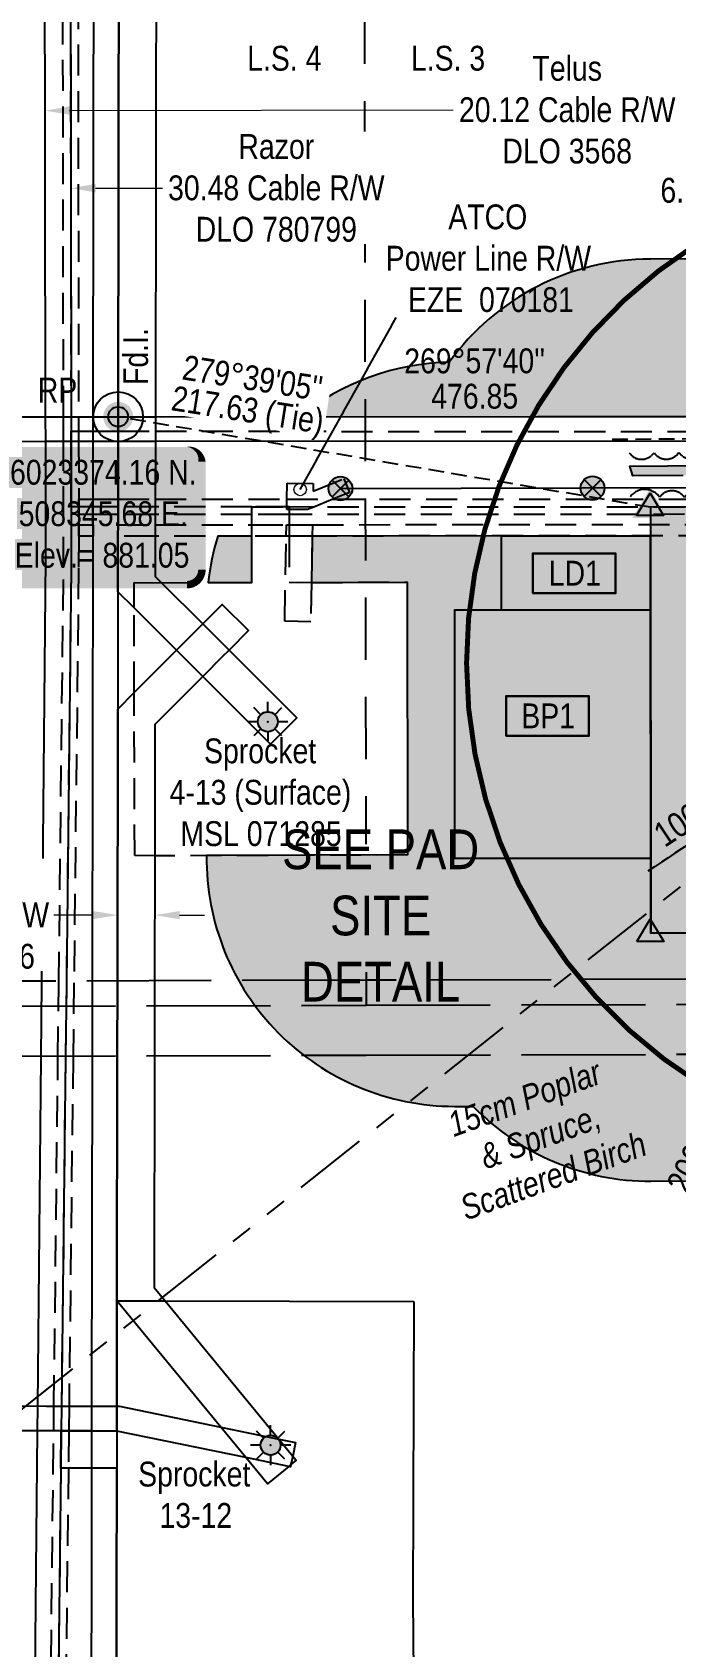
# Model space of a CAD drawing. Extents: x 504328 to 524869, y 6014084 to 6025549.
# Drawn here: x 508311 to 508570, y 6022879 to 6023529 of the extents above; entities that cross this region are included whole.
import ezdxf
from ezdxf.enums import TextEntityAlignment as Align

# ---------------------------------------------------------------- set-up
doc = ezdxf.new("R2010")
doc.units = 0
doc.header["$LTSCALE"] = 5
doc.header["$PDSIZE"] = 0.5
for name, pattern in [('0', [1, 1, 0]), ('foc-ACCESSROAD', [3.75, 2.5, -1.25]), ('foc-BUFFER', [16.75, 15, -1.75]), ('foc-DRILLPATH', [14.75, 6, -1.75, 1.75, -1.75, 1.75, -1.75]), ('foc-FLOWLINE', [3.75, 2.5, -1.25]), ('foc-LSD', [8, 5, -3]), ('foc-TIELINE', [1.875, 1.25, -0.625]), ('foc-UNSURVEYED', [12.5, 10, -2.5]), ('UG_PIPE', [1.875, 1.25, -0.625])]:
    doc.linetypes.add(name, pattern=pattern)
doc.layers.get('Defpoints').update_dxf_attribs({"color": 9})
for name, color, linetype in [('35', 37, 'Continuous'), ('AS-PIPE-UG', 44, 'UG_PIPE'), ('AS-POWER', 104, 'foc-POWER'), ('AS-POWER-EXISTING-PP', 72, 'Continuous'), ('AS-ROADS', 254, 'Continuous'), ('AUX-BUFFER', 7, 'foc-BUFFER'), ('DETAIL-T', 7, 'Continuous'), ('ee0bc257-db47-4c66-b229-5', 7, 'Continuous'), ('F-AR', 190, 'foc-ACCESSROAD'), ('F-EZE', 190, 'foc-FLOWLINE'), ('F-RW', 190, 'Continuous'), ('F-WS', 190, 'foc-ACCESSROAD'), ('F-WS-S', 8, 'Continuous'), ('L-BD', 7, 'Continuous'), ('L-DETAIL-T', 3, 'Continuous'), ('L-MON', 1, 'Continuous'), ('L-SECTION-LSD', 7, 'foc-LSD'), ('L-TIE', 7, 'foc-TIELINE'), ('L-USEC', 7, 'foc-UNSURVEYED'), ('MSL', 7, 'Continuous'), ('P-BUFFER-H 30m', 51, 'Continuous'), ('P-PDRILLPATH', 12, 'foc-DRILLPATH'), ('P-PROPOSED', 10, 'Continuous'), ('P-PROPOSED-H', 21, 'Continuous'), ('P-TEMP-BLOCKS', 250, 'Continuous'), ('P-TEMP-H', 41, 'Continuous'), ('P-TEMP_WORKSPACE', 46, 'Continuous'), ('PLA', 7, 'Continuous'), ('T-BUSH', 110, '0'), ('T-BUSH-T', 110, 'Continuous')]:
    doc.layers.add(name, color=color, linetype=linetype)
for name, color, linetype, lineweight in [('F-AR-T', 190, 'Continuous', 9), ('F-EZE-T', 190, 'Continuous', 9), ('F-RW-T', 190, 'Continuous', 9), ('F-WS-T', 190, 'Continuous', 9)]:
    doc.layers.add(name, color=color, linetype=linetype, lineweight=lineweight)
doc.styles.add('100L', font='ARIALN.TTF', dxfattribs={"height": 11})
doc.styles.add('80', font='ARIALN.TTF', dxfattribs={"height": 10})
doc.styles.add('80CG', font='ARIALN.TTF', dxfattribs={"height": 10})
doc.styles.add('80L', font='ARIALN.TTF', dxfattribs={"height": 10})
doc.styles.add('foc-LtypeFont', font='ARIALN.TTF', dxfattribs={"height": 7.35})
doc.linetypes.add('foc-POWER', pattern='A,6,-1,["P",foc-LtypeFont,S=0.2,R=0,X=-0.625,Y=-0.75],-1.24,4', length=12.24)
doc.dimstyles.new('CG2011', dxfattribs={"dimscale": 5, "dimtxt": 9, "dimasz": 2, "dimexe": 0.2, "dimexo": 0.0625, "dimgap": 0.5, "dimtad": 0, "dimtih": 1, "dimtoh": 1, "dimzin": 0, "dimdsep": 46, "dimtxsty": '80CG', "dimcen": 0.1, "dimse1": 1, "dimse2": 1, "dimclrd": 256, "dimclrt": 256, "dimaunit": 1, "dimadec": 4, "dimazin": 0, "dimtfac": 0.06, "dimtofl": 0, "dimtmove": 0, "dimatfit": 1, "dimfxl": 0.2, "dimtolj": 1, "dimtzin": 0, "dimlwd": -1, "dimarcsym": 0})
doc.dimstyles.new('Compass 5 000', dxfattribs={"dimscale": 5, "dimtxt": 9, "dimasz": 2, "dimexe": 0.2, "dimexo": 0.0625, "dimgap": 0.5, "dimtad": 0, "dimtih": 1, "dimtoh": 1, "dimzin": 0, "dimdsep": 46, "dimtxsty": '80CG', "dimcen": 0.1, "dimse1": 1, "dimse2": 1, "dimclrd": 256, "dimclrt": 256, "dimaunit": 1, "dimadec": 4, "dimazin": 0, "dimtfac": 0.06, "dimtofl": 0, "dimtmove": 0, "dimatfit": 1, "dimfxl": 0.2, "dimtolj": 1, "dimtzin": 0, "dimlwd": -1, "dimarcsym": 0})

# ---------------------------------------------------------------- blocks, each defined once
blk = doc.blocks.new('*D431')
at = {"layer": 'Defpoints', "color": 0, "transparency": 16777216}
for p in [(508296, 6023517.43), (508316.11, 6023517.47), (508316.15, 6023497.48)]:
    blk.add_point(p, dxfattribs=at)
at = {"layer": 'F-AR-T', "transparency": 16777216}
for p, q in [((508286.03, 6023497.43), (508276.03, 6023497.41)), ((508326.15, 6023497.5), (508480.65, 6023497.8))]:
    blk.add_line(p, q, dxfattribs=at)
for points in [[(508286.03, 6023499.09), (508286.04, 6023495.76), (508296.03, 6023497.45)], [(508326.14, 6023499.17), (508326.15, 6023495.84), (508316.15, 6023497.48)]]:
    blk.add_solid(points, dxfattribs=at)
at = {"layer": 'F-AR-T', "transparency": 16777216, "insert": (508526.56, 6023497.8), "char_height": 10, "attachment_point": 5, "style": '80CG'}
blk.add_mtext('\\A1;Telus\\P20.12 Cable R/W\\PDLO 3568', dxfattribs=at)
blk = doc.blocks.new('*D443')
at = {"layer": 'Defpoints', "color": 0, "transparency": 16777216}
for p in [(508296.06, 6023483.71), (508326.53, 6023483.76), (508326.56, 6023466.24)]:
    blk.add_point(p, dxfattribs=at)
at = {"layer": 'F-RW-T', "transparency": 16777216}
for p, q in [((508286.09, 6023466.16), (508276.09, 6023466.14)), ((508336.56, 6023466.26), (508363.56, 6023466.31))]:
    blk.add_line(p, q, dxfattribs=at)
for points in [[(508286.09, 6023467.83), (508286.1, 6023464.5), (508296.09, 6023466.18)], [(508336.56, 6023467.92), (508336.57, 6023464.59), (508326.56, 6023466.24)]]:
    blk.add_solid(points, dxfattribs=at)
at = {"layer": 'F-RW-T', "transparency": 16777216, "insert": (508409.39, 6023466.31), "char_height": 10, "attachment_point": 5, "style": '80CG', "bg_fill": 3, "box_fill_scale": 1.1, "bg_fill_color": 256, "bg_fill_true_color": 13158600, "bg_fill_transparency": 0}
blk.add_mtext('\\A1;Razor\\P30.48 Cable R/W\\PDLO 780799', dxfattribs=at)
blk = doc.blocks.new('*D450')
at = {"layer": 'Defpoints', "color": 0, "transparency": 16777216}
for p in [(508684.68, 6023340.99), (508913.69, 6023341.16), (508913.7, 6023335.06)]:
    blk.add_point(p, dxfattribs=at)
at = {"layer": 'F-EZE-T', "transparency": 16777216}
for p, q in [((508684.59, 6023465.34), (508674.59, 6023465.34)), ((508684.67, 6023350.99), (508684.59, 6023465.34)), ((508684.69, 6023324.9), (508684.7, 6023314.9))]:
    blk.add_line(p, q, dxfattribs=at)
for points in [[(508686.34, 6023350.99), (508683.01, 6023350.99), (508684.68, 6023340.99)], [(508686.36, 6023324.9), (508683.02, 6023324.89), (508684.68, 6023334.9)]]:
    blk.add_solid(points, dxfattribs=at)
at = {"layer": 'F-EZE-T', "transparency": 16777216, "insert": (508618.22, 6023465.34), "char_height": 10, "attachment_point": 5, "style": '80CG', "bg_fill": 3, "box_fill_scale": 1.1, "bg_fill_color": 256, "bg_fill_true_color": 13158600, "bg_fill_transparency": 0}
blk.add_mtext('\\A1;ATCO\\P6.10 Power Line R/W\\PEZE 790007', dxfattribs=at)
blk = doc.blocks.new('*D456')
at = {"layer": 'Defpoints', "color": 0, "transparency": 16777216}
for p in [(508345.45, 6023168.24), (508360.44, 6023173.41), (508360.44, 6023168.22)]:
    blk.add_point(p, dxfattribs=at)
at = {"layer": 'F-RW-T', "transparency": 16777216}
for p, q in [((508335.45, 6023173.43), (508319.71, 6023173.44)), ((508370.44, 6023173.4), (508380.44, 6023173.39))]:
    blk.add_line(p, q, dxfattribs=at)
for points in [[(508335.45, 6023175.1), (508335.45, 6023171.76), (508345.45, 6023173.42)], [(508370.45, 6023175.07), (508370.44, 6023171.73), (508360.44, 6023173.41)]]:
    blk.add_solid(points, dxfattribs=at)
at = {"layer": 'F-RW-T', "transparency": 16777216, "insert": (508280.63, 6023173.44), "char_height": 10, "attachment_point": 5, "style": '80CG', "bg_fill": 3, "box_fill_scale": 1.1, "bg_fill_color": 256, "bg_fill_true_color": 13158600, "bg_fill_transparency": 0}
blk.add_mtext('\\A1;Sprocket\\P15.00 P/L R/W\\PPLA 100876', dxfattribs=at)
blk = doc.blocks.new('fdia')
at = {"color": 255, "const_width": 1}
blk.add_lwpolyline([(-0.5, 0, 1), (0.5, 0, 1)], format="xyb", close=True, dxfattribs=at)
blk = doc.blocks.new('Fdiaa')
blk.add_blockref('fdia', (0, 0))
blk = doc.blocks.new('fdib')
at = {"color": 1, "const_width": 1.6}
blk.add_lwpolyline([(-0.4, 0, 1), (0.4, 0, 1)], format="xyb", close=True, dxfattribs=at)
at = {"color": 1}
blk.add_circle((0, 0), 0.8, dxfattribs=at)
blk = doc.blocks.new('Fdibb')
blk.add_blockref('fdib', (0, 0))
blk = doc.blocks.new('fdicc')
for name in ['Fdibb', 'Fdiaa']:
    blk.add_blockref(name, (0, 0))
blk = doc.blocks.new('FDI')
blk.add_blockref('fdicc', (0, 0))
blk = doc.blocks.new('TRIA')
blk.add_hatch(color=255).paths.add_polyline_path([(-0.04, 1.52), (-1.47, -0.87), (1.39, -0.87)])
blk = doc.blocks.new('TRIAA')
blk.add_blockref('TRIA', (0, 0))
blk = doc.blocks.new('TRIB')
at = {"color": 1}
blk.add_lwpolyline([(-1.12, -0.67), (-0.04, 1.13), (1.04, -0.67)], close=True, dxfattribs=at)
blk = doc.blocks.new('TRIBB')
blk.add_blockref('TRIB', (0, 0))
blk = doc.blocks.new('TRICC')
for name in ['TRIAA', 'TRIBB']:
    blk.add_blockref(name, (0, 0))
blk = doc.blocks.new('plspike')
blk.add_blockref('TRICC', (0, 0))
blk = doc.blocks.new('Temporary Area')
h = blk.add_hatch(color=191)
h.dxf.hatch_style = 1
h.paths.add_polyline_path([(-16.83, -7.79), (16.33, -7.79), (16.33, 7.7), (-16.83, 7.7)])
at = {"color": 250}
for points in [[(-17.03, -7.99), (16.53, -7.99), (16.53, 7.9), (-17.03, 7.9)], [(-16.93, -7.89), (16.43, -7.89), (16.43, 7.8), (-16.93, 7.8)]]:
    blk.add_lwpolyline(points, close=True, dxfattribs=at)
at = {"color": 250, "style": '80L'}
blk.add_attdef('TEMPORARY', text='', height=10, dxfattribs=at).set_placement((0, 0), align=Align.MIDDLE_CENTER)
blk = doc.blocks.new('POWERPOLE')
h = blk.add_hatch(color=255)
edge = h.paths.add_edge_path()
edge.add_arc((0, 0), 0.96, 0, 360)
at = {"linetype": 'Continuous'}
for p, q in [((0.68, -0.68), (-0.68, 0.68)), ((-0.68, -0.68), (0.68, 0.68))]:
    blk.add_line(p, q, dxfattribs=at)
blk.add_circle((0, 0), 0.96, dxfattribs=at)
blk = doc.blocks.new('RP')
at = {"layer": '35', "color": 3}
blk.add_circle((0, 0), 10, dxfattribs=at)
at = {"layer": '35', "color": 3, "style": '80'}
blk.add_attdef('RP_001', (-32.36, 5.75), '', height=10, dxfattribs=at)
blk = doc.blocks.new('*U518')
h = blk.add_hatch(color=254)
edge = h.paths.add_edge_path()
edge.add_line((-34, -28.5), (34, -28.5))
edge.add_arc((34, -22.5), 6, 270, 360)
edge.add_line((40, -22.5), (40, 21))
edge.add_arc((34, 21), 6, 0, 90)
edge.add_line((34, 27), (-34, 27))
edge.add_arc((-34, 21), 6, 90, 180)
edge.add_line((-40, 21), (-40, -22.5))
edge.add_arc((-34, -22.5), 6, 180, 270)
at = {"color": 1, "flags": 128}
blk.add_lwpolyline([(-34, -28.5, 3, 3, 0), (34, -28.5, 3, 3, 0.414214), (40, -22.5, 3, 3, 0), (40, 21, 3, 0, 0.414214), (34, 27, 0, 0, 0), (-34, 27, 0, 0, 0.414214), (-40, 21, 0, 0, 0), (-40, -22.5, 0, 3, 0.414214)], format="xyseb", close=True, dxfattribs=at)
blk.add_lwpolyline([(-11.74, -17.39, 0, 10, 0), (0, 0, 5, 5, 0)], format="xyseb", dxfattribs=at)
at = {"color": 1, "style": '80'}
blk.add_attdef('ENTER_TEXT_001', (-35.99, -5), '', height=10, dxfattribs=at)
blk = doc.blocks.new('GAS')
h = blk.add_hatch(color=255)
h.dxf.hatch_style = 1
edge = h.paths.add_edge_path()
edge.add_arc((0, 0), 0.9, 0, 360)
for p, q in [((0, 0.81), (0, 1.62)), ((-0.81, 0), (-1.62, 0)), ((-0.57, 0.57), (-1.14, 1.14)), ((0.57, 0.57), (1.14, 1.14)), ((1.62, 0), (0.81, 0)), ((-0.57, -0.57), (-1.14, -1.14)), ((0, -0.81), (0, -1.62)), ((1.14, -1.14), (0.57, -0.57))]:
    blk.add_line(p, q)
blk.add_circle((0, 0), 0.8)

msp = doc.modelspace()

# ---------------------------------------------------------------- hatches: boundary and pattern name
at = {"layer": 'AS-ROADS'}
h = msp.add_hatch(color=256, dxfattribs=at)
h.dxf.hatch_style = 1
h.paths.add_polyline_path([(508775.446, 6023309.307), (508784.116, 6023322.849), (508784.862, 6023338.752), (508779.481, 6023348.489), (508771.46, 6023350.869), (508736.494, 6023351.029), (508719.773, 6023350.946), (508690.202, 6023350.888), (508662.355, 6023350.778), (508632.213, 6023350.808), (508603.548, 6023350.693), (508573.329, 6023350.557), (508553.052, 6023350.322), (508551.765, 6023354.284), (508566.922, 6023354.443), (508600.796, 6023354.511), (508623.776, 6023354.646), (508645.197, 6023354.605), (508670.693, 6023354.507), (508708.436, 6023354.255), (508736.118, 6023354.572), (508762.105, 6023354.476), (508788.411, 6023354.294), (508811.795, 6023354.607), (508829.336, 6023354.604), (508859.368, 6023354.683), (508889.259, 6023354.829), (508888.799, 6023351.483), (508859.95, 6023351.472), (508828.782, 6023351.123), (508805.699, 6023350.834), (508798.796, 6023346.844), (508795.442, 6023326.877), (508789.963, 6023308.835)])
at = {"layer": 'P-BUFFER-H 30m'}
h = msp.add_hatch(color=256, dxfattribs=at)
h.dxf.hatch_style = 1
edge = h.paths.add_edge_path()
edge.add_line((508677.363, 6023437.722), (508560.049, 6023437.641))
edge.add_arc((508560.118, 6023337.695), 99.947, 90.039466, 144.211169)
edge.add_arc((508481.228, 6023296.221), 99.947, 91.252391, 128.725234)
edge.add_line((508418.703, 6023374.194), (508770.406, 6023374.451))
edge.add_arc((508677.432, 6023337.775), 99.947, 21.527696, 90.039466)
h = msp.add_hatch(color=256, dxfattribs=at)
h.dxf.hatch_style = 1
edge = h.paths.add_edge_path()
edge.add_line((508481.228, 6023296.221), (508560.145, 6023296.221))
edge.add_line((508560.145, 6023296.221), (508560.126, 6023326.205))
edge.add_line((508560.126, 6023326.205), (508423.891, 6023326.112))
edge.add_line((508423.891, 6023326.112), (508423.57, 6023307.382))
edge.add_line((508423.57, 6023307.382), (508462.038, 6023307.593))
edge.add_line((508462.038, 6023307.593), (508462.294, 6023197.648))
edge.add_line((508462.294, 6023197.648), (508381.27, 6023197.376))
edge.add_arc((508481.211, 6023196.318), 99.947, 179.393734, 270.000063)
edge.add_line((508481.211, 6023096.372), (508488.661, 6023096.372))
edge.add_arc((508560.23, 6023166.137), 99.947, 224.269003, 270.039314)
edge.add_line((508560.298, 6023066.191), (508807.424, 6023066.36))
edge.add_line((508807.424, 6023066.36), (508807.419, 6023166.307))
edge.add_line((508807.419, 6023166.307), (508560.23, 6023166.137))
edge.add_line((508560.23, 6023166.137), (508560.21, 6023196.318))
edge.add_line((508560.21, 6023196.318), (508481.211, 6023196.318))
edge.add_line((508481.211, 6023196.318), (508481.228, 6023296.221))
h = msp.add_hatch(color=256, dxfattribs=at)
h.dxf.hatch_style = 1
edge = h.paths.add_edge_path()
edge.add_line((508399.55, 6023326.096), (508385.849, 6023326.088))
edge.add_arc((508481.228, 6023296.221), 99.947, 162.612666, 173.595554)
edge.add_line((508381.905, 6023307.369), (508399.554, 6023307.447))
edge.add_line((508399.554, 6023307.447), (508399.55, 6023326.096))
at = {"layer": 'P-PROPOSED-H'}
h = msp.add_hatch(color=256, dxfattribs=at)
h.dxf.hatch_style = 1
h.paths.add_polyline_path([(508677.432, 6023337.775), (508560.118, 6023337.695), (508560.23, 6023166.137), (508807.419, 6023166.307), (508807.417, 6023207.934), (508677.517, 6023207.85)])
at = {"layer": 'P-TEMP-H'}
h = msp.add_hatch(color=256, dxfattribs=at)
h.dxf.hatch_style = 1
h.paths.add_polyline_path([(508500.158, 6023296.221), (508500.158, 6023326.205), (508560.126, 6023326.205), (508560.145, 6023296.221)])
h = msp.add_hatch(color=256, dxfattribs=at)
h.dxf.hatch_style = 1
h.paths.add_polyline_path([(508560.145, 6023296.221), (508481.228, 6023296.221), (508481.211, 6023196.318), (508560.21, 6023196.318)])

# ---------------------------------------------------------------- linework, layer by layer
at = {"layer": 'AS-PIPE-UG', "flags": 128}
msp.add_lwpolyline([(508544.716, 6023365.122), (508584.077, 6023365.426), (508644.169, 6023365.524), (508700.461, 6023363.656), (508748.867, 6023366.184), (508775.355, 6023366.643), (508792.084, 6023366.777), (508813.943, 6023366.72), (508829.626, 6023366.634), (508844.895, 6023366.481), (508873.052, 6023365.809), (508892.731, 6023365.663)], dxfattribs=at)
at = {"layer": 'AS-POWER', "flags": 128}
msp.add_lwpolyline([(508435.222, 6023345.253), (508824.291, 6023346.371)], dxfattribs=at)
at = {"layer": 'AS-ROADS', "flags": 128}
msp.add_lwpolyline([(508573.329, 6023350.557), (508553.052, 6023350.322), (508551.765, 6023354.284), (508566.922, 6023354.443), (508600.796, 6023354.511)], dxfattribs=at)
at = {"layer": 'ee0bc257-db47-4c66-b229-5', "linetype": 'Continuous'}
for p in [(508405.964, 6023251.3), (508407.085, 6022959.89)]:
    msp.add_point(p, dxfattribs=at)
at = {"layer": 'F-AR'}
for points in [[(508326.024, 6023861.586), (508326.702, 6023374.149), (508326.71, 6023368.348), (508326.716, 6023364.155), (508326.739, 6023347.361), (508326.752, 6023337.861), (508326.729, 6023313.259), (508324.818, 6023146.154), (508324.474, 6023115.995), (508322.869, 6022975.649), (508322.755, 6022965.648), (508322.583, 6022950.648), (508319.552, 6022685.492), (508319.38, 6022670.491), (508319.266, 6022660.496), (508319.151, 6022650.504), (508318.646, 6022606.306), (508318.641, 6022589.366), (508318.638, 6022579.254), (508318.634, 6022569.106), (508318.631, 6022558.958), (508318.63, 6022553.117), (508318.642, 6022551.073), (508318.794, 6022526.435)], [(508592.567, 6023337.739), (508424.523, 6023337.816), (508414.522, 6023337.821), (508413.588, 6023337.821), (508399.548, 6023337.828), (508360.627, 6023337.845), (508345.632, 6023337.852), (508335.629, 6023337.857), (508329.801, 6023337.859), (508326.752, 6023337.861), (508326.716, 6023364.155), (508326.71, 6023368.348), (508329.758, 6023368.346), (508335.67, 6023368.343), (508345.664, 6023368.338), (508360.668, 6023368.331), (508592.569, 6023368.225)]]:
    msp.add_lwpolyline(points, dxfattribs=at)
at = {"layer": 'F-EZE'}
for points in [[(508315.729, 6022530.423), (508315.6, 6022551.234), (508315.589, 6022553.069), (508315.591, 6022558.422), (508315.594, 6022568.57), (508315.597, 6022578.718), (508315.6, 6022588.811), (508315.605, 6022606.324), (508316.111, 6022650.559), (508316.195, 6022660.552), (508316.282, 6022670.547), (508316.512, 6022685.547), (508319.714, 6022965.656), (508319.828, 6022975.656), (508321.433, 6023115.988), (508321.777, 6023146.148), (508323.688, 6023313.276), (508323.709, 6023333.665), (508323.666, 6023364.152), (508323.652, 6023374.147), (508322.975, 6023861.59)], [(508329.073, 6023861.58), (508329.75, 6023374.15), (508329.758, 6023368.346), (508329.763, 6023364.159), (508329.797, 6023340.907), (508329.801, 6023337.859), (508329.803, 6023336.719), (508329.805, 6023334.809), (508329.807, 6023333.673), (508329.801, 6023330.622), (508329.793, 6023326.051), (508329.769, 6023313.241), (508327.859, 6023146.161), (508327.515, 6023116.002), (508325.91, 6022975.642), (508325.795, 6022965.641), (508325.624, 6022950.642), (508322.592, 6022685.437)], [(508592.569, 6023334.869), (508414.526, 6023334.828), (508399.549, 6023334.825), (508360.623, 6023334.816), (508345.634, 6023334.813), (508335.638, 6023334.81), (508329.805, 6023334.809), (508329.803, 6023336.719), (508329.801, 6023337.859), (508329.797, 6023340.907), (508335.633, 6023340.908), (508345.638, 6023340.91), (508360.631, 6023340.913), (508413.642, 6023340.923), (508432.209, 6023340.927), (508811.353, 6023341.015)]]:
    msp.add_lwpolyline(points, dxfattribs=at)
for points in [[(508436.602, 6023349.178), (508438.848, 6023343.613), (508432.209, 6023340.927), (508424.523, 6023337.816), (508421.934, 6023336.768), (508420.046, 6023336.767), (508414.523, 6023336.764), (508413.57, 6023336.764), (508413.588, 6023337.821), (508413.642, 6023340.923), (508413.753, 6023347.411), (508424.253, 6023347.231), (508424.202, 6023344.171), (508436.602, 6023349.178)], [(508329.793, 6023326.051), (508329.801, 6023330.622), (508335.619, 6023330.625), (508335.622, 6023326.055), (508329.793, 6023326.051)], [(508822.362, 6023326.464), (508807.389, 6023326.384), (508677.576, 6023326.284), (508423.891, 6023326.112), (508414.544, 6023326.106), (508413.387, 6023326.105), (508399.55, 6023326.096), (508360.611, 6023326.072), (508345.615, 6023326.062), (508345.664, 6023330.632), (508360.618, 6023330.642), (508399.549, 6023330.667), (508413.466, 6023330.676), (508414.546, 6023330.677), (508423.97, 6023330.683), (508677.578, 6023330.854), (508808.07, 6023330.943), (508823.816, 6023330.959), (508822.362, 6023326.464)], [(508423.57, 6023307.382), (508423.3, 6023291.607), (508412.799, 6023291.788), (508413.387, 6023326.105), (508413.466, 6023330.676), (508414.546, 6023330.677), (508423.97, 6023330.683), (508423.891, 6023326.112), (508423.57, 6023307.382)]]:
    msp.add_lwpolyline(points, close=True, dxfattribs=at)
at = {"layer": 'F-RW'}
for points in [[(508361.345, 6023876.522), (508360.675, 6023374.152), (508360.668, 6023368.331), (508360.662, 6023364.164), (508360.631, 6023340.913), (508360.627, 6023337.845), (508360.625, 6023336.74), (508360.623, 6023334.816), (508360.621, 6023333.692), (508360.618, 6023330.642), (508360.611, 6023326.072), (508360.59, 6023309.809), (508363.134, 6023307.287), (508379.742, 6023290.714), (508390.364, 6023280.124), (508417.635, 6023252.936), (508407.052, 6023242.319), (508379.774, 6023269.515), (508369.152, 6023280.106), (508352.08, 6023297.14), (508345.58, 6023303.61), (508345.614, 6023326.062), (508345.655, 6023330.632), (508345.628, 6023333.682), (508345.634, 6023334.813), (508345.631, 6023336.731), (508345.632, 6023337.852), (508345.638, 6023340.91), (508345.659, 6023364.169), (508345.664, 6023368.338), (508345.672, 6023374.159), (508346.322, 6023861.553)], [(508315.662, 6023861.602), (508316.339, 6023374.142), (508316.353, 6023364.148), (508316.377, 6023347.347), (508316.368, 6023316.824), (508314.765, 6023146.132), (508314.482, 6023115.973), (508313.164, 6022975.671), (508313.07, 6022965.671), (508310.44, 6022685.658), (508310.299, 6022670.655), (508310.205, 6022660.661), (508310.111, 6022650.668), (508309.564, 6022592.35), (508291.201, 6022586.443), (508288.153, 6022585.463), (508285.103, 6022584.482), (508279.259, 6022582.543), (508275.528, 6022581.612), (508256.41, 6022575.252), (508246.411, 6022572.036), (508236.413, 6022568.819), (508229.187, 6022566.495), (508205.101, 6022549.19)], [(508299.089, 6022670.86), (508316.167, 6022670.549), (508317.313, 6022670.528), (508324.626, 6022670.395), (508327.678, 6022670.339), (508330.724, 6022670.283), (508334.737, 6022670.211), (508334.757, 6022685.215), (508335.112, 6022950.62), (508335.132, 6022965.621), (508335.145, 6022975.621), (508335.333, 6023116.018), (508335.373, 6023146.177), (508335.622, 6023326.055), (508335.619, 6023330.625), (508335.644, 6023333.675), (508335.638, 6023334.81), (508335.627, 6023336.723), (508335.629, 6023337.857), (508335.633, 6023340.908), (508335.664, 6023364.161), (508335.67, 6023368.343), (508335.678, 6023374.156), (508336.327, 6023861.569)], [(508326.024, 6023861.586), (508326.702, 6023374.149), (508326.71, 6023368.348), (508326.716, 6023364.155), (508326.739, 6023347.361), (508326.752, 6023337.861), (508326.729, 6023313.259), (508324.818, 6023146.154), (508324.474, 6023115.995), (508322.869, 6022975.649), (508322.755, 6022965.648), (508322.583, 6022950.648), (508319.552, 6022685.492)], [(508346.322, 6023861.553), (508345.672, 6023374.159), (508345.664, 6023368.338), (508345.659, 6023364.169), (508345.638, 6023340.91), (508345.632, 6023337.852), (508345.631, 6023336.731), (508345.634, 6023334.813), (508345.628, 6023333.682), (508345.654, 6023330.632), (508345.614, 6023326.062), (508345.58, 6023303.61), (508345.516, 6023256.429), (508345.368, 6023146.198), (508345.328, 6023116.04), (508345.197, 6023018.084), (508345.14, 6022975.598), (508345.126, 6022965.598), (508345.106, 6022950.597), (508345.036, 6022898.094), (508344.88, 6022838.071)], [(508299.258, 6023374.129), (508316.339, 6023374.142), (508323.652, 6023374.147), (508326.702, 6023374.149), (508329.749, 6023374.15), (508335.678, 6023374.156), (508345.672, 6023374.159), (508360.675, 6023374.152), (508822.261, 6023374.489), (508827.016, 6023374.492), (508838.036, 6023374.5), (508842.629, 6023374.501), (508844.04, 6023374.502), (508855.914, 6023374.511), (508856.907, 6023374.512), (508872.441, 6023374.523), (508894.175, 6023374.538), (508936.532, 6023374.567)], [(508936.539, 6023364.573), (508907.75, 6023364.554), (508892.214, 6023364.543), (508870.479, 6023364.528), (508854.946, 6023364.517), (508852.65, 6023364.516), (508844.882, 6023364.51), (508844.054, 6023364.51), (508834.771, 6023364.505), (508829.27, 6023364.499), (508818.997, 6023364.491), (508360.662, 6023364.164), (508345.659, 6023364.169), (508335.664, 6023364.161), (508329.763, 6023364.158), (508326.716, 6023364.155), (508323.666, 6023364.152), (508316.353, 6023364.148), (508299.271, 6023364.135)]]:
    msp.add_lwpolyline(points, dxfattribs=at)
msp.add_lwpolyline([(508414.385, 6022951.307), (508405.842, 6022944.287), (508397.15, 6022954.864), (508387.046, 6022967.159), (508345.197, 6023018.084), (508345.328, 6023116.04), (508345.368, 6023146.198), (508345.516, 6023256.429), (508352.132, 6023263.035), (508369.152, 6023280.106), (508379.742, 6023290.714), (508387.62, 6023298.606), (508398.237, 6023288.008), (508390.364, 6023280.124), (508387.639, 6023277.394), (508379.774, 6023269.515), (508360.507, 6023250.217), (508360.437, 6023197.306), (508360.368, 6023146.231), (508360.328, 6023116.073), (508360.204, 6023023.449), (508364.656, 6023018.032), (508410.426, 6022962.335), (508416.018, 6022955.529), (508417.431, 6022953.811), (508415.304, 6022952.063), (508414.385, 6022951.307)], close=True, dxfattribs=at)
at = {"layer": 'F-WS'}
msp.add_lwpolyline([(508414.562, 6023307.482), (508423.57, 6023307.382), (508462.038, 6023307.593), (508462.294, 6023197.648), (508360.437, 6023197.306), (508352.349, 6023197.391), (508352.132, 6023263.035), (508352.08, 6023297.14), (508352.093, 6023307.337), (508363.134, 6023307.287), (508399.554, 6023307.447), (508399.55, 6023326.096), (508399.549, 6023330.667), (508399.549, 6023334.825), (508399.548, 6023337.828), (508413.588, 6023337.821), (508414.522, 6023337.821), (508414.523, 6023336.764), (508414.526, 6023334.828), (508414.546, 6023330.677), (508414.544, 6023326.106), (508414.562, 6023307.482)], close=True, dxfattribs=at)
at = {"layer": 'F-WS-S', "flags": 128}
msp.add_lwpolyline([(508399.55, 6023326.096), (508385.849, 6023326.088, 0.0479586), (508381.905, 6023307.369), (508399.554, 6023307.447)], format="xyb", close=True, dxfattribs=at)
at = {"layer": 'L-SECTION-LSD', "flags": 128}
for points in [[(508444.115, 6023941.293), (508445.464, 6023201.945)], [(508445.558, 6023150.417), (508445.583, 6023137.127)]]:
    msp.add_lwpolyline(points, dxfattribs=at)
at = {"layer": 'L-TIE', "flags": 128}
msp.add_lwpolyline([(508560.118, 6023337.695), (508345.683, 6023374.159)], dxfattribs=at)
at = {"layer": 'L-USEC'}
for p, q in [((508770.145, 6023148.06), (508445.581, 6023147.179)), ((508445.581, 6023147.179), (508054.587, 6023146.117)), ((508044.551, 6023136.038), (508445.582, 6023137.127)), ((508445.583, 6023137.127), (508770.145, 6023138.007)), ((508044.587, 6023115.932), (508445.637, 6023117.021)), ((508445.637, 6023117.021), (508770.145, 6023117.9))]:
    msp.add_line(p, q, dxfattribs=at)
at = {"layer": 'MSL'}
msp.add_lwpolyline([(508464.759, 6023017.763), (508464.445, 6022897.762), (508464.955, 6022838.134), (508344.918, 6022838.072), (508345.036, 6022898.094), (508345.106, 6022950.597), (508335.112, 6022950.62), (508325.624, 6022950.642), (508322.583, 6022950.648), (508322.755, 6022965.648), (508324.218, 6022965.645), (508325.795, 6022965.641), (508327.269, 6022965.638), (508330.316, 6022965.632), (508335.132, 6022965.621), (508345.126, 6022965.598), (508345.14, 6022975.598), (508345.197, 6023018.084), (508364.656, 6023018.032), (508464.759, 6023017.763)], close=True, dxfattribs=at)
at = {"layer": 'P-BUFFER-H 30m', "flags": 128}
for points in [[(508677.363, 6023437.722), (508560.049, 6023437.641, 0.2408713), (508479.044, 6023396.143, 0.1649789), (508418.703, 6023374.194), (508770.406, 6023374.451, 0.3081741)], [(508560.126, 6023326.205), (508423.891, 6023326.112), (508423.57, 6023307.382), (508462.038, 6023307.593), (508462.294, 6023197.648), (508381.27, 6023197.376, 0.4173165), (508481.211, 6023096.372), (508488.661, 6023096.372, 0.2024088), (508560.298, 6023066.191), (508807.424, 6023066.36), (508807.419, 6023166.307), (508560.23, 6023166.137)]]:
    msp.add_lwpolyline(points, format="xyb", close=True, dxfattribs=at)
at = {"layer": 'P-PROPOSED', "flags": 128}
msp.add_lwpolyline([(508810.36, 6023337.867), (508560.118, 6023337.695), (508560.23, 6023166.137), (508807.419, 6023166.307), (508807.417, 6023207.934), (508807.412, 6023328.78), (508810.36, 6023337.867)], dxfattribs=at)
at = {"layer": 'P-TEMP_WORKSPACE'}
msp.add_lwpolyline([(508500.158, 6023296.221), (508500.158, 6023326.205), (508560.126, 6023326.205), (508560.145, 6023296.221)], close=True, dxfattribs=at)
at = {"layer": 'P-TEMP_WORKSPACE', "flags": 128}
msp.add_lwpolyline([(508560.145, 6023296.221), (508481.228, 6023296.221), (508481.211, 6023196.318), (508560.21, 6023196.318)], close=True, dxfattribs=at)
at = {"layer": 'PLA'}
msp.add_lwpolyline([(508299.186, 6022975.702), (508316.867, 6022975.663), (508324.204, 6022975.645), (508327.255, 6022975.639), (508330.302, 6022975.632), (508335.145, 6022975.621), (508345.14, 6022975.598), (508346.159, 6022975.596), (508387.046, 6022967.159), (508410.426, 6022962.335), (508417.137, 6022960.95), (508416.018, 6022955.529), (508415.304, 6022952.063), (508415.304, 6022952.063), (508415.117, 6022951.157), (508414.385, 6022951.307), (508397.15, 6022954.864), (508345.126, 6022965.598), (508335.132, 6022965.621), (508330.316, 6022965.632), (508327.269, 6022965.638), (508324.218, 6022965.645), (508316.882, 6022965.662), (508299.183, 6022965.702)], dxfattribs=at)
at = {"layer": 'T-BUSH', "flags": 128}
for points in [[(508551.526, 6023359.615, 0.5205671), (508561.521, 6023359.649, 0.5205671), (508571.514, 6023359.751, 0.5205671), (508581.507, 6023359.937, 0.5205671), (508591.5, 6023360.123, 0.5205671), (508601.493, 6023360.286, 0.5205671), (508611.488, 6023360.22, 0.5205671), (508621.482, 6023360.155, 0.5205671), (508631.477, 6023360.136, 0.5205671), (508641.471, 6023360.147, 0.5205671), (508651.466, 6023360.094, 0.5205671), (508661.46, 6023360.001, 0.5205671), (508671.454, 6023359.922, 0.5205671), (508681.448, 6023360.041, 0.5205671), (508691.442, 6023360.161, 0.5205671), (508701.436, 6023360.28, 0.5205671), (508711.43, 6023360.355, 0.5205671), (508721.425, 6023360.291, 0.5205671), (508731.419, 6023360.227, 0.5205671), (508741.414, 6023360.206, 0.5205671), (508751.408, 6023360.228, 0.5205671), (508761.403, 6023360.251, 0.5205671), (508771.394, 6023360.509, 0.5205671), (508781.384, 6023360.803, 0.5205671), (508791.375, 6023361.026, 0.5205671), (508801.369, 6023360.918, 0.5205671), (508811.363, 6023360.809, 0.5205671), (508821.358, 6023360.84, 0.5205671), (508831.352, 6023360.875, 0.5205671), (508841.347, 6023360.911, 0.5205671), (508849.806, 6023365.786, 0.5205671), (508855.03, 6023373.821, 0.5205671), (508855.409, 6023379.111, 0.5205671)], [(508805.049, 6023151.099, 0.5205671), (508805.25, 6023161.092, 0.5205671), (508804.974, 6023171.077, 0.5205671), (508804.44, 6023181.057, 0.5205671), (508804.028, 6023191.039, 0.5205671), (508804.288, 6023201.03, 0.5205671), (508798.147, 6023204.998, 0.5205671), (508788.153, 6023205.084, 0.5205671), (508778.159, 6023205.184, 0.5205671), (508768.165, 6023205.285, 0.5205671), (508758.171, 6023205.386, 0.5205671), (508748.176, 6023205.383, 0.5205671), (508738.181, 6023205.373, 0.5205671), (508728.187, 6023205.347, 0.5205671), (508718.192, 6023205.256, 0.5205671), (508708.198, 6023205.186, 0.5205671), (508698.203, 6023205.153, 0.5205671), (508688.209, 6023205.12, 0.5205671), (508679.563, 6023207.804, 0.5205671), (508675.892, 6023216.611, 0.5205671), (508675.574, 6023226.601, 0.5205671), (508675.256, 6023236.59, 0.5205671), (508674.938, 6023246.58, 0.5205671), (508673.241, 6023255.141, 0.5205671), (508663.247, 6023255.104, 0.5205671), (508653.252, 6023255.098, 0.5205671), (508643.258, 6023255.13, 0.5205671), (508633.263, 6023255.162, 0.5205671), (508623.268, 6023255.151, 0.5205671), (508613.274, 6023255.139, 0.5205671), (508603.279, 6023255.128, 0.5205671), (508595.87, 6023257.724, 0.5205671), (508595.792, 6023267.719, 0.5205671), (508595.715, 6023277.713, 0.5205671), (508595.369, 6023287.701, 0.5205671), (508595.034, 6023297.69, 0.5205671), (508594.766, 6023307.681, 0.5205671), (508594.852, 6023317.668, 0.5205671), (508595.311, 6023327.65, 0.5205671), (508595.174, 6023337.643, 0.5205671), (508603.347, 6023339.636, 0.5205671), (508613.339, 6023339.878, 0.5205671), (508623.33, 6023340.119, 0.5205671), (508633.322, 6023340.361, 0.5205671), (508643.314, 6023340.497, 0.5205671), (508653.307, 6023340.318, 0.5205671), (508663.3, 6023340.139, 0.5205671), (508673.293, 6023339.923, 0.5205671), (508683.284, 6023339.68, 0.5205671), (508693.276, 6023339.437, 0.5205671), (508703.268, 6023339.194, 0.5205671), (508713.259, 6023338.952, 0.5205671), (508723.249, 6023338.653, 0.5205671), (508733.235, 6023338.231, 0.5205671), (508743.221, 6023337.809, 0.5205671), (508753.206, 6023337.387, 0.5205671), (508753.638, 6023340.401, 0.5205671), (508743.643, 6023340.474, 0.5205671), (508733.649, 6023340.547, 0.5205671), (508723.655, 6023340.62, 0.5205671), (508713.66, 6023340.692, 0.5205671), (508703.666, 6023340.765, 0.5205671), (508693.671, 6023340.838, 0.5205671), (508683.677, 6023340.911, 0.5205671), (508673.683, 6023340.984, 0.5205671), (508663.688, 6023341.056, 0.5205671), (508653.694, 6023341.129, 0.5205671), (508643.699, 6023341.202, 0.5205671), (508633.705, 6023341.275, 0.5205671), (508623.711, 6023341.347, 0.5205671), (508613.716, 6023341.42, 0.5205671), (508603.722, 6023341.493, 0.5205671), (508593.727, 6023341.566, 0.5205671), (508583.733, 6023341.639, 0.5205671), (508573.739, 6023341.711, 0.5205671), (508563.744, 6023341.784, 0.5205671), (508551.898, 6023341.87, 0.5205671)]]:
    msp.add_lwpolyline(points, format="xyb", dxfattribs=at)

# ---------------------------------------------------------------- block references
at = {"layer": 'AS-POWER-EXISTING-PP', "color": 90, "xscale": 4.997326849999963, "yscale": 4.997326849999963, "zscale": 4.997326849999963}
for p in [(508435.222, 6023345.253), (508536.773, 6023345.457)]:
    msp.add_blockref('POWERPOLE', p, dxfattribs=at)
at = {"layer": 'DETAIL-T', "color": 90}
ref = msp.add_blockref('*U518', (508339.425, 6023335.044), dxfattribs=at)
ref.add_attrib('ENTER_TEXT_001', '6023374.16 N.', (508302.13, 6023346.817), dxfattribs={"layer": '0', "color": 1, "height": 10, "style": '80'})
ref.add_attrib('ENTER_TEXT_002', '508345.68 E.', (508305.606, 6023330.109), dxfattribs={"layer": '0', "color": 1, "height": 10, "style": '80'})
ref.add_attrib('ENTER_TEXT_003', 'Elev.= 881.05', (508304.016, 6023313.401), dxfattribs={"layer": '0', "color": 1, "height": 10, "style": '80'})
at = {"layer": 'F-WS-S', "xscale": 4.997326849999995, "yscale": 4.997326849999995, "zscale": 4.997326849999995}
msp.add_blockref('GAS', (508405.964, 6023251.299), dxfattribs=at)
at = {"layer": 'F-WS-S', "color": 90, "linetype": 'Continuous', "xscale": 4.999999999999992, "yscale": 4.999999999999992, "zscale": 4.999999999999992}
msp.add_blockref('GAS', (508407.085, 6022959.89), dxfattribs=at)
at = {"layer": 'L-BD', "color": 90}
msp.add_blockref('RP', (508345.683, 6023374.159), dxfattribs=at).add_auto_attribs({'RP_001': 'RP'})
at = {"layer": 'L-MON', "color": 6, "xscale": 4.997326849999955, "yscale": 4.997326849999955, "zscale": 4.997326849999955}
msp.add_blockref('FDI', (508345.683, 6023374.159), dxfattribs=at)
at = {"layer": 'L-MON', "color": 90, "xscale": 4.99732684999996, "yscale": 4.99732684999996, "zscale": 4.99732684999996}
msp.add_blockref('plspike', (508560.23, 6023166.137), dxfattribs=at)
at = {"layer": 'P-TEMP-BLOCKS', "color": 90, "xscale": 0.99946537, "yscale": 0.99946537, "zscale": 0.99946537}
for p, values in [((508529.629, 6023311.159), {'TEMPORARY': 'LD1'}), ((508518.911, 6023253.676), {'TEMPORARY': 'BP1'})]:
    msp.add_blockref('Temporary Area', p, dxfattribs=at).add_auto_attribs(values)

# ---------------------------------------------------------------- texts
at = {"layer": 'AUX-BUFFER', "char_height": 9.9947, "attachment_point": 1, "style": '80L'}
for s, insert, rotation in [('100m', (508560.332, 6023208.763), 33.476806), ('200m', (508566.191, 6023064.985), 63.596803)]:
    msp.add_mtext_dynamic_manual_height_columns(s, width=34.21625, gutter_width=224.88, heights=[0], dxfattribs=dict(at, insert=insert, rotation=rotation))
at = {"layer": 'F-EZE-T', "insert": (508452.968, 6023459.693), "char_height": 9.99465, "attachment_point": 1, "style": '80L'}
msp.add_mtext_dynamic_manual_height_columns('\\pi25.69792;ATCO\\P\\pi0.48971;Power Line R/W\\P\\pi9.44808;EZE  070181', width=82.70924, gutter_width=49.973, heights=[0], dxfattribs=at)
at = {"layer": 'F-WS-S', "insert": (508353.438, 6022953.239), "char_height": 9.99465, "attachment_point": 1, "style": '80L'}
msp.add_mtext_dynamic_manual_height_columns('\\pi0.30904;Sprocket\\P\\pi8.88563;13-12', width=45.21906, gutter_width=49.973, heights=[0], dxfattribs=at)
at = {"layer": 'L-BD', "style": '80L'}
for s, height, p in [("269°57'40''", 9.99465, (508489.282, 6023396.693)), ('476.85', 9.9947, (508489.292, 6023382.45))]:
    msp.add_text(s, height=height, rotation=0.0395, dxfattribs=at).set_placement(p, align=Align.MIDDLE)
at = {"layer": 'L-DETAIL-T', "insert": (508451.399, 6023173.262), "char_height": 15.99145, "width": 109.41661, "attachment_point": 5, "style": '80CG'}
msp.add_mtext('SEE PAD SITE DETAIL', dxfattribs=at)
at = {"layer": 'L-MON', "insert": (508347.714, 6023386.952), "char_height": 9.9947, "attachment_point": 1, "rotation": 90, "style": '80L'}
msp.add_mtext_dynamic_manual_height_columns('Fd.I.', width=22.83405, gutter_width=49.973, heights=[0], dxfattribs=at)
at = {"layer": 'L-SECTION-LSD', "insert": (508463.588, 6023523.599), "char_height": 9.9947, "attachment_point": 1, "style": '100L', "bg_fill": 3, "box_fill_scale": 1.5, "bg_fill_color": 256, "bg_fill_transparency": 0}
msp.add_mtext_dynamic_manual_height_columns('L.S. 3', width=30.35967, gutter_width=54.971, heights=[0], dxfattribs=at)
at = {"layer": 'T-BUSH-T', "insert": (508470.624, 6023090.88), "char_height": 9.99465, "attachment_point": 1, "rotation": 20, "style": '80L'}
msp.add_mtext_dynamic_manual_height_columns('\\pi7.25962;{\\fArial Narrow|b0|i1|c0|p34;15cm Poplar \\P\\pi14.93628;& Spruce, \\P\\pi0.45562;Scattered Birch}', width=78.0937, gutter_width=49.973, heights=[0], dxfattribs=at)

# ---------------------------------------------------------------- leaders
at = {"layer": 'AUX-BUFFER', "path_type": 1}
msp.add_leader([(508602.545, 6023219.884), (508559.048, 6023191.119)], dimstyle='CG2011', override={"dimasz": 2, "dimgap": 0.5, "dimtad": 0}, dxfattribs=at)
at = {"layer": 'F-EZE-T', "path_type": 1}
msp.add_leader([(508419.005, 6023344.837), (508457.609, 6023414.111)], dimstyle='Compass 5 000', override={"dimasz": 1, "dimgap": 0.5, "dimtad": 0, "dimldrblk": 'DotBlank'}, dxfattribs=at)

# ---------------------------------------------------------------- next in the draw order: texts
at = {"layer": 'L-BD', "insert": (508369.986, 6023399.547), "char_height": 9.99465, "width": 61.13824, "attachment_point": 1, "rotation": 351.0669, "line_spacing_factor": 0.775805, "style": '80L', "bg_fill": 3, "box_fill_scale": 1.15, "bg_fill_color": 256, "bg_fill_true_color": 256, "bg_fill_transparency": 0}
msp.add_mtext("\\pi2.64067;279°39'05'' \\P\\pi0.21019;217.63 (Tie)", dxfattribs=at)
at = {"layer": 'L-SECTION-LSD', "insert": (508395.665, 6023523.599), "char_height": 9.99465, "attachment_point": 1, "style": '100L', "bg_fill": 3, "box_fill_scale": 1.5, "bg_fill_color": 256, "bg_fill_transparency": 0}
msp.add_mtext_dynamic_manual_height_columns('\\pi1.98494;L.S. 4', width=30.52357, gutter_width=54.971, heights=[0], dxfattribs=at)

# ---------------------------------------------------------------- next in the draw order: dimensions: what is measured, and where the dimension line sits
at = {"layer": 'F-RW-T'}
dim = msp.add_linear_dim(base=(508360.444, 6023173.408), p1=(508345.448, 6023168.235), p2=(508360.44, 6023168.222), angle=359.952134, text='Sprocket\\P15.00 P/L R/W\\PPLA 100876', dimstyle='Compass 5 000', override={"dimtfill": 1}, dxfattribs=at)
dim.commit()
dim.dimension.update_dxf_attribs({"geometry": '*D456', "text_midpoint": (508280.626, 6023173.442), "dimtype": 161})

# ---------------------------------------------------------------- next in the draw order: linework, layer by layer
at = {"layer": 'P-PDRILLPATH', "flags": 128}
msp.add_lwpolyline([(508188.323, 6022880.375), (508685.912, 6023275.015)], dxfattribs=at)

# ---------------------------------------------------------------- next in the draw order: texts
at = {"layer": 'F-WS-T', "insert": (508366.286, 6023244.57), "char_height": 9.99465, "attachment_point": 1, "style": '80L'}
msp.add_mtext_dynamic_manual_height_columns('\\pi13.99204;Sprocket\\P\\pi0.11474;4-13 (Surface)\\P\\pi4.49166;MSL 071285', width=72.58505, gutter_width=49.973, heights=[0], dxfattribs=at)

# ---------------------------------------------------------------- next in the draw order: dimensions: what is measured, and where the dimension line sits
at = {"layer": 'F-AR-T'}
dim = msp.add_linear_dim(base=(508316.148, 6023497.485), p1=(508295.995, 6023517.427), p2=(508316.11, 6023517.465), angle=0.109057, text='Telus\\P20.12 Cable R/W\\PDLO 3568', dimstyle='Compass 5 000', dxfattribs=at)
dim.commit()
dim.dimension.update_dxf_attribs({"geometry": '*D431', "text_midpoint": (508526.557, 6023497.798), "dimtype": 161})

# ---------------------------------------------------------------- next in the draw order: dimensions: what is measured, and where the dimension line sits
at = {"layer": 'F-EZE-T'}
dim = msp.add_linear_dim(base=(508684.68, 6023340.99), p1=(508913.699, 6023335.064), p2=(508913.694, 6023341.159), angle=90.042198, text='ATCO\\P6.10 Power Line R/W\\PEZE 790007', dimstyle='Compass 5 000', override={"dimtfill": 1}, dxfattribs=at)
dim.commit()
dim.dimension.update_dxf_attribs({"geometry": '*D450', "text_midpoint": (508618.224, 6023465.342), "dimtype": 161})
at = {"layer": 'F-RW-T'}
dim = msp.add_linear_dim(base=(508326.564, 6023466.239), p1=(508296.059, 6023483.706), p2=(508326.531, 6023483.764), angle=0.109084, text='Razor\\P30.48 Cable R/W\\PDLO 780799', dimstyle='Compass 5 000', override={"dimtfill": 1}, dxfattribs=at)
dim.commit()
dim.dimension.update_dxf_attribs({"geometry": '*D443', "text_midpoint": (508409.393, 6023466.31), "dimtype": 161})

# ---------------------------------------------------------------- next in the draw order: linework, layer by layer
at = {"layer": 'AUX-BUFFER', "color": 251, "linetype": 'foc-BUFFER', "const_width": 1.999, "flags": 128}
msp.add_lwpolyline([(508578.204, 6023443.408, 0.2559914), (508486.019, 6023274.877, 0.4142136), (508686.049, 6023075.122), (508695.884, 6023075.129, 0.0046728), (508699.62, 6023075.166, 0.0046728)], format="xyb", dxfattribs=at)

# ---------------------------------------------------------------- next in the draw order: block references
at = {"layer": 'L-MON', "color": 90, "xscale": 4.99732684999996, "yscale": 4.99732684999996, "zscale": 4.99732684999996}
msp.add_blockref('plspike', (508560.118, 6023337.695), dxfattribs=at)

doc.saveas('drawing.dxf')
